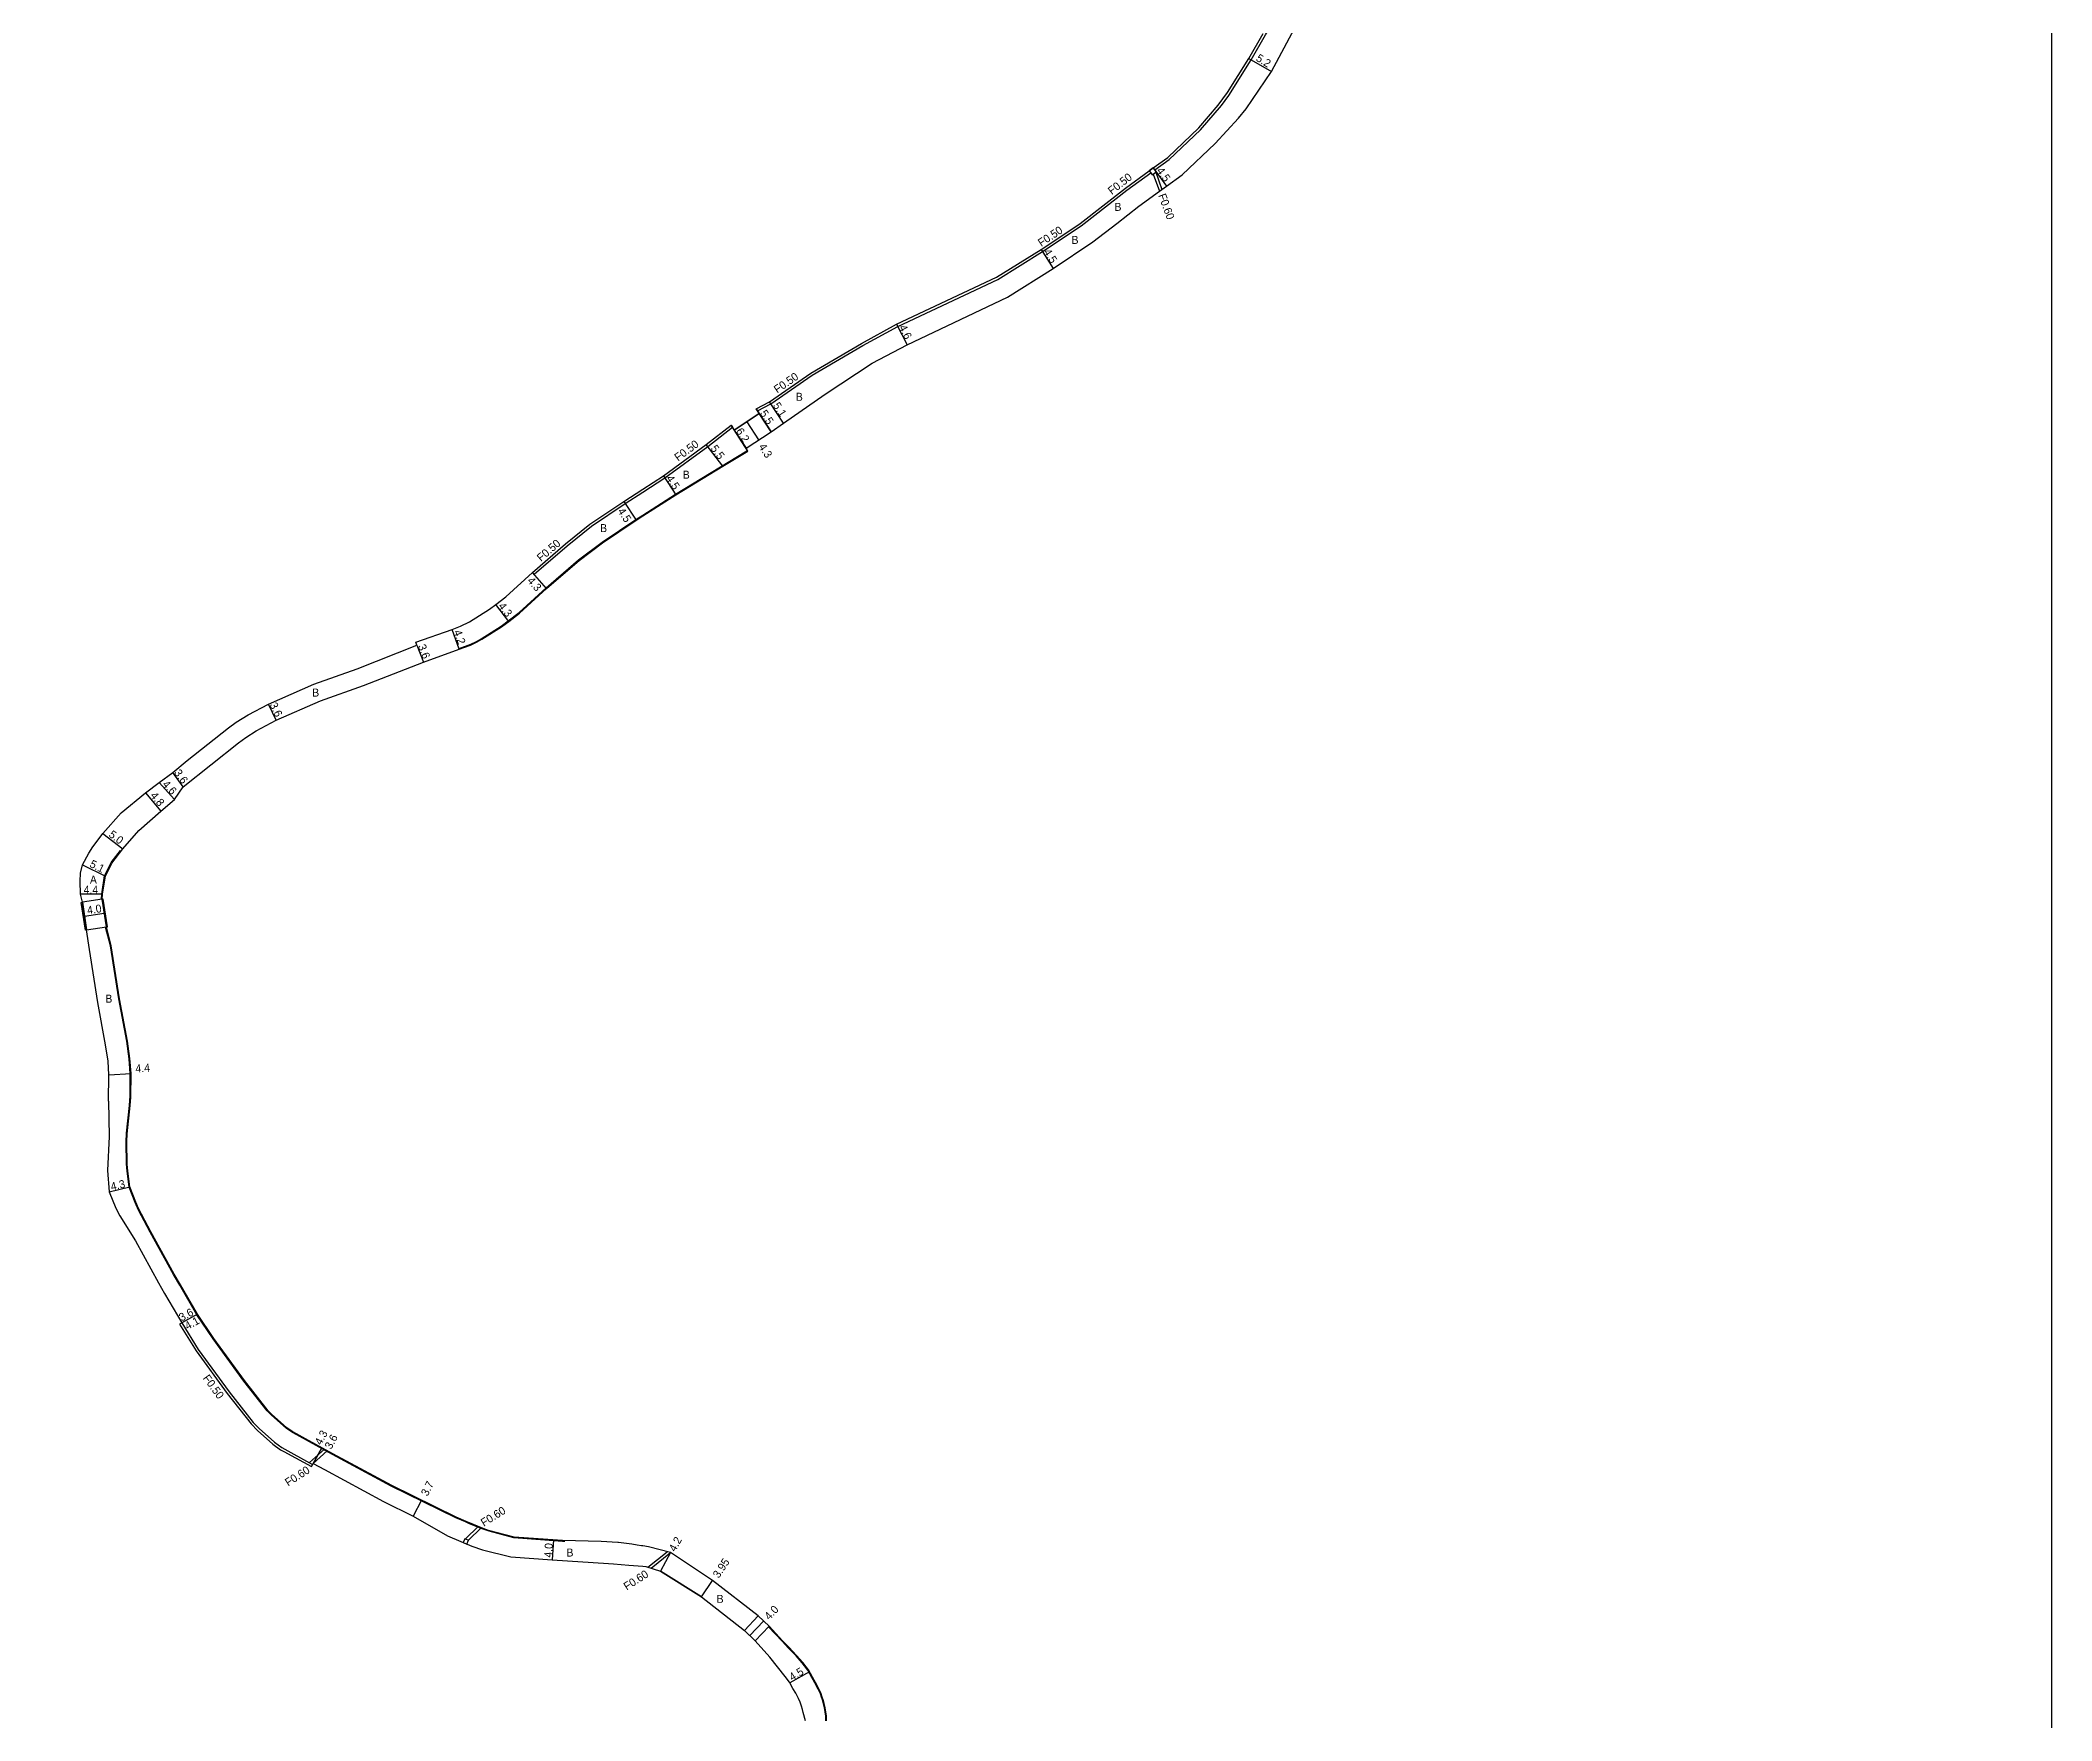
# Model space of a CAD drawing. Header units: metres. Extents: x -18400 to -16000, y -90000 to -87000.
# Drawn here: x -17203 to -16800, y -89346.7 to -89010.1 of the extents above; entities that cross this region are included whole.
import ezdxf

# ---------------------------------------------------------------- set-up
doc = ezdxf.new("R2010")
doc.units = ezdxf.units.M
doc.header["$LTSCALE"] = 2.5
for name, color, linetype in [('側溝・桝', 7, 'Continuous'), ('図郭', 7, 'Continuous'), ('幅員', 7, 'Continuous'), ('歩道・分離帯・安全施設', 7, 'Continuous'), ('舗装', 7, 'Continuous'), ('道路', 7, 'Continuous')]:
    doc.layers.add(name, color=color, linetype=linetype)
doc.styles.get("Standard").update_dxf_attribs({"font": ''})
doc.styles.get('Standard').set_extended_font_data('@MS PGothic')

msp = doc.modelspace()

# ---------------------------------------------------------------- linework, layer by layer
at = {"layer": '側溝・桝', "flags": 128}
for points in [[(-16979.71, -89036.05), (-16976.79, -89033.92), (-16970.53, -89027.99), (-16966.35, -89023.14), (-16964.89, -89021.16), (-16960.41, -89013.98), (-16957.55, -89008.99), (-16955.34, -89005.21), (-16953.29, -89001.64), (-16951.41, -88998.4), (-16949.61, -88995.22), (-16947.99, -88992.09), (-16946.73, -88989.16), (-16945.36, -88985.86), (-16944.16, -88982.77), (-16942.96, -88979.43), (-16941.05, -88973.54), (-16939.97, -88969.95), (-16939.14, -88966.85), (-16938.21, -88963.18), (-16936.82, -88957.25)], [(-16993.83, -89046.74), (-16985.29, -89040.11), (-16980.52, -89036.64)], [(-16980.03, -89036.89), (-16978.77, -89040.31)], [(-16979.52, -89036.52), (-16978.26, -89039.94)], [(-17059.32, -89084.3), (-17056.63, -89082.93), (-17048.31, -89077.18), (-17038.21, -89071.24), (-17031.2, -89067.42), (-17011.15, -89057.99), (-17002.22, -89052.4), (-16994.44, -89047.22), (-16993.83, -89046.74)], [(-17082.27, -89100.61), (-17077.85, -89097.76), (-17069.25, -89091.42), (-17064.33, -89087.6)], [(-17104.06, -89117.04), (-17097.42, -89111.33), (-17092.56, -89107.42), (-17085.78, -89102.87), (-17082.27, -89100.61)], [(-17104.4, -89116.67), (-17104.06, -89117.04)], [(-17174.64, -89267.03), (-17171.33, -89272.35), (-17165.11, -89280.87), (-17160.3, -89286.98), (-17159.14, -89288.2), (-17156.08, -89290.94), (-17154.61, -89292), (-17148.42, -89295.37)], [(-17149.04, -89295.03), (-17146.06, -89292.33)], [(-17148.32, -89295.2), (-17145.5, -89292.63)], [(-17115.25, -89307.84), (-17117.82, -89310.32)], [(-17114.66, -89308.09), (-17117.22, -89310.58)], [(-17081.27, -89315.95), (-17077.42, -89312.87)], [(-17080.58, -89316.16), (-17076.7, -89313.06)]]:
    msp.add_lwpolyline(points, dxfattribs=at)
msp.add_lwpolyline([(-16980.23, -89037.03), (-16980.03, -89036.89), (-16979.52, -89036.52), (-16979.42, -89036.45), (-16979.71, -89036.05), (-16980.01, -89035.65), (-16980.82, -89036.23), (-16980.52, -89036.64)], close=True, dxfattribs=at)
at = {"layer": '側溝・桝'}
msp.add_lwpolyline([(-17117.51, -89311.33), (-17117.2, -89310.59), (-17117.26, -89310.56), (-17117.93, -89310.27), (-17118.25, -89311.01)], close=True, dxfattribs=at)
at = {"layer": '図郭'}
msp.add_lwpolyline([(-17600, -89400), (-16800, -89400), (-16800, -88800), (-17600, -88800)], close=True, dxfattribs=at)
at = {"layer": '幅員', "flags": 128}
for points in [[(-16960.85, -89013.73), (-16956.33, -89016.31)], [(-16980.01, -89035.65), (-16977.36, -89039.28)], [(-17002.49, -89051.98), (-17000.05, -89055.76)], [(-17031.42, -89066.97), (-17029.34, -89071.07)], [(-17059.59, -89083.88), (-17056.57, -89088.48)], [(-17054.11, -89086.78), (-17056.88, -89082.5)], [(-17061.2, -89092.36), (-17064.6, -89087.18)], [(-17066.25, -89095.42), (-17069.55, -89091.02)], [(-17078.13, -89097.35), (-17075.66, -89101.11)], [(-17086.06, -89102.45), (-17083.58, -89106.21)], [(-17101.54, -89119.88), (-17104.4, -89116.67)], [(-17109.12, -89126.51), (-17111.73, -89123.09)], [(-17119.04, -89132.04), (-17120.46, -89128.09)], [(-17127.51, -89131.28), (-17126.22, -89134.64)], [(-17155.7, -89146.3), (-17157.27, -89143.07)], [(-17174.36, -89159.66), (-17176.45, -89156.73)], [(-17181.87, -89160.81), (-17178.84, -89164.54)], [(-17179.19, -89158.79), (-17176.06, -89162.17)], [(-17190.42, -89169.01), (-17186.46, -89172.07)], [(-17194.51, -89175.25), (-17189.94, -89177.52)], [(-17190.5, -89181.16), (-17194.9, -89181.15)], [(-17189.22, -89217.36), (-17184.8, -89217.05)], [(-17189.21, -89240.75), (-17185.02, -89239.78)], [(-17171.48, -89265.31), (-17175.08, -89267.26)], [(-17171.48, -89265.31), (-17174.64, -89267.03)], [(-17148.66, -89295.81), (-17146.6, -89292.03)], [(-17146.6, -89292.03), (-17148.32, -89295.2)], [(-17126.6, -89302.52), (-17128.27, -89305.77)], [(-17100.13, -89310.52), (-17100.4, -89314.51)], [(-17076.7, -89313.06), (-17078.72, -89316.74)], [(-17048.87, -89336.95), (-17052.8, -89339.14)]]:
    msp.add_lwpolyline(points, dxfattribs=at)
at = {"layer": '幅員'}
for points in [[(-17061.45, -89086.51), (-17059.08, -89090.12)], [(-17194.12, -89185.54), (-17190.17, -89184.92)], [(-17070.52, -89321.91), (-17068.33, -89318.62)], [(-17060.83, -89329.68), (-17058.07, -89326.79)]]:
    msp.add_lwpolyline(points, dxfattribs=at)
at = {"layer": '歩道・分離帯・安全施設', "flags": 128}
for points in [[(-17082.27, -89105.19), (-17075.74, -89100.98), (-17061.41, -89092.31)], [(-17119.09, -89131.9), (-17116.75, -89131.05), (-17115.6, -89130.5), (-17114.67, -89129.99), (-17110.63, -89127.47), (-17109.22, -89126.39), (-17107.04, -89124.73), (-17101.64, -89119.77), (-17095.13, -89114.18), (-17090.44, -89110.63), (-17083.66, -89106.09), (-17082.27, -89105.19)], [(-17190.74, -89182.14), (-17190.64, -89181.14), (-17190.09, -89177.48), (-17188.77, -89174.82), (-17186.89, -89172.37)], [(-17097.87, -89310.81), (-17098.35, -89310.8), (-17108.09, -89310.09), (-17113.08, -89308.78), (-17114.67, -89308.25), (-17117.14, -89307.19), (-17117.81, -89306.9), (-17119.73, -89306.07), (-17132.65, -89299.71), (-17144.42, -89293.39), (-17151.01, -89289.81), (-17152.48, -89289.01), (-17153.73, -89288.15), (-17156.65, -89285.53), (-17157.5, -89284.63), (-17162.2, -89278.67), (-17168.35, -89270.25), (-17171.6, -89265.39), (-17175.03, -89259.49), (-17176.28, -89257.34), (-17180.94, -89248.87), (-17183.29, -89244.42), (-17183.99, -89242.9), (-17185.16, -89239.82), (-17185.58, -89236.63), (-17185.71, -89235.17), (-17185.76, -89230.85), (-17185.68, -89229.01), (-17185.12, -89223.47), (-17185, -89221.55), (-17184.95, -89217.06), (-17185.16, -89214.1), (-17185.67, -89210.61), (-17187.23, -89202.11), (-17188.91, -89191.5), (-17189.88, -89187.73)], [(-17045.6, -89346.74), (-17045.61, -89345.82), (-17045.72, -89344.97), (-17045.87, -89344.15), (-17046.07, -89343.33), (-17046.3, -89342.56), (-17046.46, -89342.04), (-17046.7, -89341.37), (-17047.12, -89340.42), (-17047.8, -89339.11), (-17048.41, -89338.08), (-17049.21, -89336.63), (-17050.35, -89335.14), (-17051.57, -89333.75), (-17053.09, -89332.19), (-17054.37, -89330.81), (-17057.09, -89327.93)]]:
    msp.add_lwpolyline(points, dxfattribs=at)
at = {"layer": '道路', "flags": 128}
for points in [[(-16987.31, -89046.74), (-16982.89, -89043.31), (-16978.77, -89040.31), (-16978.26, -89039.94), (-16977.36, -89039.28), (-16974.22, -89037), (-16967.63, -89030.75), (-16962.93, -89025.64), (-16961.4, -89023.77), (-16956.33, -89016.31), (-16946.09, -88997.13)], [(-16994.65, -89046.74), (-16985.59, -89039.71), (-16980.82, -89036.23), (-16980.01, -89035.65), (-16977.11, -89033.53), (-16970.89, -89027.64), (-16966.97, -89023.08), (-16965.1, -89020.54), (-16960.85, -89013.73), (-16957.99, -89008.73)], [(-17082.27, -89105.37), (-17075.66, -89101.11), (-17066.25, -89095.42), (-17061.2, -89092.36), (-17061.59, -89091.77), (-17056.57, -89088.48), (-17054.11, -89086.78), (-17045.72, -89080.98), (-17036.31, -89074.76), (-17029.34, -89071.07), (-17009.23, -89061.51), (-17000.05, -89055.76), (-16992.1, -89050.46), (-16987.31, -89046.74)], [(-17082.27, -89100.02), (-17078.13, -89097.35), (-17069.55, -89091.02), (-17064.6, -89087.18), (-17064.33, -89087.6), (-17063.96, -89088.16), (-17058.94, -89084.87), (-17059.32, -89084.3), (-17059.59, -89083.88), (-17056.88, -89082.5), (-17048.58, -89076.76), (-17038.46, -89070.8), (-17031.42, -89066.97), (-17011.39, -89057.55), (-17002.49, -89051.98), (-16994.73, -89046.81), (-16994.65, -89046.74)], [(-17063.96, -89088.16), (-17058.94, -89084.87)], [(-17061.59, -89091.77), (-17056.57, -89088.48)], [(-17165.25, -89147.79), (-17163.72, -89146.7), (-17161.34, -89145.24), (-17157.27, -89143.07), (-17148.19, -89139.06), (-17139.49, -89135.96), (-17127.51, -89131.28), (-17127.76, -89130.62), (-17120.46, -89128.09), (-17118.78, -89127.43), (-17116.97, -89126.56), (-17112.99, -89124.05), (-17111.73, -89123.09), (-17109.71, -89121.55), (-17104.4, -89116.67), (-17097.74, -89110.94), (-17092.85, -89107.02), (-17086.06, -89102.45), (-17082.27, -89100.02)], [(-17163.26, -89150.79), (-17161.83, -89149.78), (-17159.7, -89148.44), (-17155.7, -89146.3), (-17146.86, -89142.4), (-17138.23, -89139.33), (-17126.22, -89134.64), (-17119.04, -89132.04), (-17116.79, -89131.23), (-17115.46, -89130.6), (-17114.5, -89130.06), (-17110.55, -89127.59), (-17109.12, -89126.51), (-17106.95, -89124.85), (-17101.54, -89119.88), (-17095.04, -89114.29), (-17090.35, -89110.75), (-17083.58, -89106.21), (-17082.27, -89105.37)], [(-17176.45, -89156.73), (-17173.53, -89154.39), (-17165.25, -89147.79)], [(-17178.84, -89164.54), (-17176.06, -89162.17), (-17174.36, -89159.66), (-17163.26, -89150.79)], [(-17181.87, -89160.81), (-17179.19, -89158.79), (-17176.45, -89156.73)], [(-17194.55, -89182.77), (-17194.9, -89181.15), (-17194.99, -89178.5), (-17194.89, -89176.94), (-17194.51, -89175.25), (-17193.26, -89172.9), (-17192.44, -89171.63), (-17192.4, -89171.58), (-17190.42, -89169.01), (-17186.77, -89164.86), (-17181.87, -89160.81)], [(-17190.59, -89182.16), (-17190.5, -89181.16), (-17189.94, -89177.52), (-17188.64, -89174.9), (-17186.46, -89172.07), (-17183.23, -89168.4), (-17178.84, -89164.54)], [(-17193.69, -89188.3), (-17194.55, -89182.77)], [(-17190.59, -89182.16), (-17189.74, -89187.69)], [(-17189.33, -89222.6), (-17189.22, -89217.36), (-17189.41, -89214.56), (-17189.9, -89211.31), (-17191.45, -89202.84), (-17193.13, -89192.24), (-17193.69, -89188.3)], [(-17082.28, -89311.71), (-17082.53, -89311.68), (-17083.42, -89311.54), (-17084.44, -89311.38), (-17087.11, -89311.04), (-17087.27, -89311.02), (-17090.63, -89310.8), (-17098.34, -89310.65), (-17108.07, -89309.95), (-17113.19, -89308.6), (-17114.59, -89308.12), (-17116.98, -89307.09), (-17117.65, -89306.8), (-17119.66, -89305.93), (-17132.58, -89299.58), (-17144.35, -89293.26), (-17149.87, -89290.26), (-17150.44, -89289.95), (-17150.94, -89289.68), (-17152.51, -89288.82), (-17153.61, -89288.06), (-17156.64, -89285.33), (-17157.31, -89284.63), (-17162.08, -89278.57), (-17168.23, -89270.16), (-17171.48, -89265.31), (-17174.9, -89259.42), (-17176.15, -89257.27), (-17180.81, -89248.8), (-17183.28, -89244.12), (-17183.85, -89242.86), (-17185.02, -89239.78), (-17185.44, -89236.57), (-17185.56, -89235.21), (-17185.61, -89230.73), (-17185.54, -89229.13), (-17184.97, -89223.46), (-17184.85, -89221.78), (-17184.8, -89217.05), (-17185.01, -89214.08), (-17185.53, -89210.58), (-17187.08, -89202.08), (-17188.76, -89191.47), (-17189.74, -89187.69)], [(-17189.33, -89222.6), (-17189.21, -89229.67), (-17189.49, -89236.53), (-17189.21, -89240.75), (-17187.82, -89244.04), (-17187.02, -89245.56), (-17183.92, -89250.61), (-17179.3, -89259), (-17178.06, -89261.14)], [(-17178.06, -89261.14), (-17174.64, -89267.03), (-17175.08, -89267.26), (-17171.75, -89272.63), (-17165.51, -89281.18), (-17160.72, -89287.25), (-17159.43, -89288.61), (-17156.39, -89291.33), (-17154.88, -89292.43), (-17154.03, -89292.89), (-17153.46, -89293.2), (-17148.66, -89295.81), (-17148.32, -89295.2), (-17146.06, -89296.43), (-17134.25, -89302.82), (-17128.27, -89305.77), (-17121.38, -89309.66), (-17116.52, -89311.76), (-17114.39, -89312.51), (-17108.72, -89313.89), (-17100.4, -89314.51), (-17089.13, -89315.22), (-17088.14, -89315.3), (-17085.07, -89315.54), (-17082.28, -89315.78)], [(-17076.7, -89313.06), (-17081.16, -89311.89), (-17082.28, -89311.71)], [(-17068.33, -89318.62), (-17076.7, -89313.06)], [(-17068.33, -89318.62), (-17076.7, -89313.06)], [(-17082.28, -89315.78), (-17081.63, -89315.84), (-17078.72, -89316.74)], [(-17070.52, -89321.91), (-17078.72, -89316.74)], [(-17078.72, -89316.74), (-17070.52, -89321.91), (-17061.91, -89328.64)], [(-17059.15, -89325.75), (-17068.33, -89318.62)], [(-17056.98, -89327.82), (-17059.15, -89325.75)], [(-17056.98, -89327.82), (-17059.15, -89325.75)], [(-17059.75, -89330.71), (-17061.91, -89328.64)], [(-17059.75, -89330.71), (-17061.91, -89328.64)], [(-17045.45, -89346.74), (-17045.46, -89345.81), (-17045.57, -89344.95), (-17045.72, -89344.12), (-17045.92, -89343.29), (-17046.16, -89342.52), (-17046.31, -89341.99), (-17046.56, -89341.32), (-17046.98, -89340.36), (-17047.67, -89339.04), (-17048.28, -89338), (-17049.09, -89336.55), (-17050.24, -89335.05), (-17051.46, -89333.65), (-17052.98, -89332.09), (-17054.26, -89330.71), (-17056.98, -89327.82)], [(-17049.66, -89346.77), (-17050.12, -89345.06), (-17050.26, -89344.49), (-17050.47, -89343.81), (-17050.59, -89343.4), (-17050.74, -89343.01), (-17051.05, -89342.29), (-17051.6, -89341.22), (-17052.18, -89340.25), (-17052.86, -89339.03), (-17053.72, -89337.9), (-17056.85, -89334.01), (-17059.75, -89330.71)]]:
    msp.add_lwpolyline(points, dxfattribs=at)
at = {"layer": '道路'}
for points in [[(-17056.57, -89088.48), (-17058.94, -89084.87), (-17063.96, -89088.16), (-17061.59, -89091.77)], [(-17076.7, -89313.06), (-17078.72, -89316.74), (-17070.52, -89321.91), (-17068.33, -89318.62)], [(-17061.91, -89328.64), (-17059.15, -89325.75), (-17056.98, -89327.82), (-17059.75, -89330.71)]]:
    msp.add_lwpolyline(points, close=True, dxfattribs=at)
at = {"layer": '道路', "flags": 128}
for points in [[(-17193.94, -89188.34), (-17194.79, -89182.81), (-17194.55, -89182.77), (-17193.69, -89188.3)], [(-17193.69, -89188.3), (-17189.74, -89187.69), (-17190.59, -89182.16), (-17194.55, -89182.77)], [(-17190.59, -89182.16), (-17189.74, -89187.69), (-17189.49, -89187.65), (-17190.35, -89182.12)]]:
    msp.add_lwpolyline(points, close=True, dxfattribs=at)

# ---------------------------------------------------------------- texts
at = {"layer": '側溝・桝'}
for s, rotation, p in [('F0.50', 37.8264, (-16988.32, -89041.08)), ('F0.60', 290.2842, (-16979.04, -89041.13)), ('F0.50', 33.6696, (-17002.44, -89051.48)), ('F0.50', 34.6588, (-17055.33, -89080.86)), ('F0.50', 36.4265, (-17075.2, -89094.49)), ('F0.50', 40.6789, (-17102.65, -89114.6)), ('F0.50', 306.1462, (-17170.49, -89278.12)), ('F0.60', 32.8438, (-17153.31, -89299.84)), ('F0.60', 31.8969, (-17114.11, -89307.89)), ('F0.60', 32.8438, (-17085.47, -89320.68))]:
    msp.add_text(s, height=1.6, rotation=rotation, dxfattribs=at).set_placement(p)
at = {"layer": '幅員'}
for s, rotation, p in [('5.2', 328.2251, (-16959.57, -89014.06)), ('4.5', 306.0836, (-16979.45, -89036.23)), ('4.5', 302.8636, (-17002.06, -89052.47)), ('4.6', 296.9007, (-17031.02, -89067.55)), ('5.5', 303.2803, (-17058.88, -89084.79)), ('5.1', 302.9041, (-17056.28, -89083.24)), ('6.2', 303.2803, (-17063.7, -89088.38)), ('5.5', 306.937, (-17068.78, -89091.88)), ('4.3', 303.2805, (-17059.15, -89091.5)), ('4.5', 303.3686, (-17077.69, -89097.84)), ('4.5', 303.3509, (-17087.39, -89104.4)), ('4.3', 311.6533, (-17105.54, -89118.44)), ('4.3', 307.3036, (-17111.32, -89123.46)), ('4.2', 289.7736, (-17120.2, -89128.52)), ('3.6', 290.8935, (-17127.34, -89131.43)), ('3.6', 295.9603, (-17157.09, -89143.2)), ('3.6', 305.4561, (-17176.26, -89156.83)), ('4.8', 309.1698, (-17181.04, -89161.44)), ('4.6', 312.8025, (-17178.64, -89159.24)), ('5.0', 322.3534, (-17189.41, -89169.48)), ('5.1', 333.5563, (-17193.22, -89175.61)), ('4.4', 359.9393, (-17194.3, -89181.05)), ('4.0', 8.7886, (-17193.48, -89185.18)), ('4.4', 3.9333, (-17183.86, -89216.89)), ('4.3', 12.9923, (-17188.69, -89240.53)), ('3.6', 28.5213, (-17174.66, -89266.78)), ('4.1', 28.5213, (-17173.48, -89268.47)), ('4.3', 61.4806, (-17146.71, -89291.66)), ('3.6', 61.4558, (-17144.7, -89292.48)), ('3.7', 62.7829, (-17125.4, -89301.86)), ('4.2', 61.2184, (-17075.76, -89313)), ('4.0', 86.0573, (-17100.48, -89314.1)), ('3.95', 56.3929, (-17067.04, -89318.29)), ('4.0', 46.3066, (-17056.93, -89326.67)), ('4.5', 31.3133, (-17052.36, -89338.83))]:
    msp.add_text(s, height=1.6, rotation=rotation, dxfattribs=at).set_placement(p)
at = {"layer": '舗装'}
for s, p in [('B', (-16987.77, -89044.24)), ('B', (-16996.38, -89050.86)), ('B', (-17051.61, -89082.29)), ('B', (-17074.26, -89097.9)), ('B', (-17090.82, -89108.6)), ('B', (-17148.5, -89141.55)), ('A', (-17193.03, -89179.03)), ('B', (-17189.94, -89202.87)), ('B', (-17097.56, -89313.84)), ('B', (-17067.48, -89323.11))]:
    msp.add_text(s, height=1.6, dxfattribs=at).set_placement(p)

doc.saveas('drawing.dxf')
